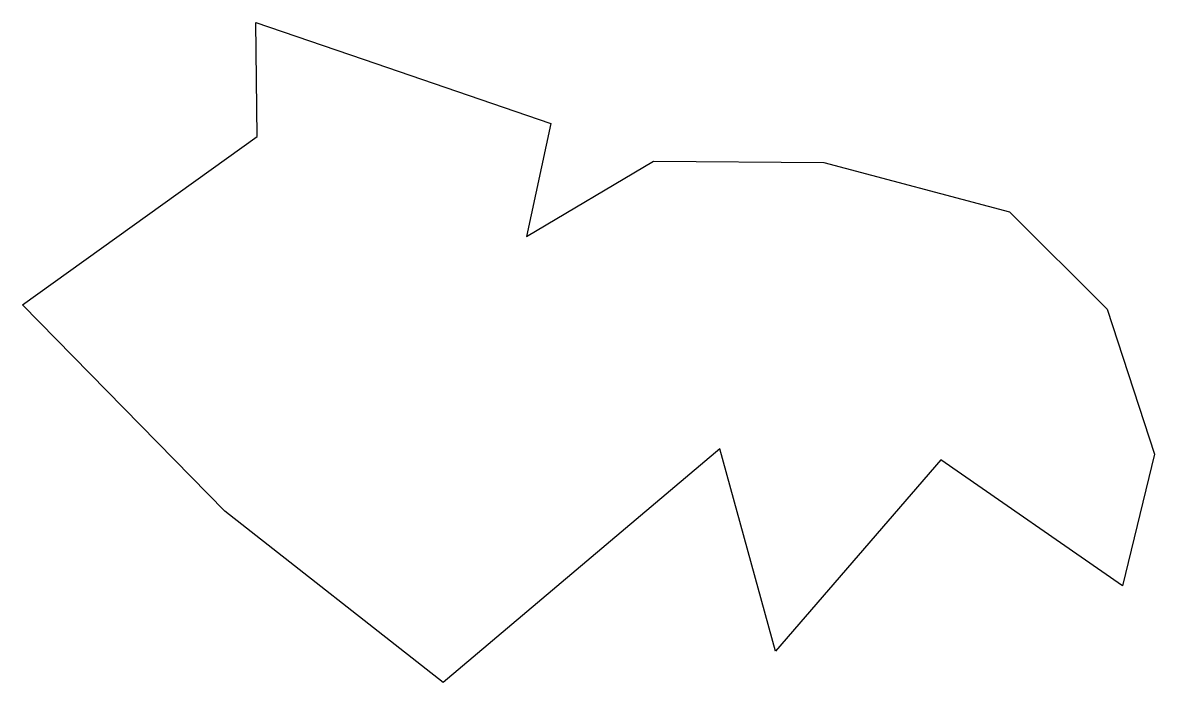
# Model space of a CAD drawing. Header units: metres. Extents: x -136 to 80, y -80 to 45.
import ezdxf

# ---------------------------------------------------------------- set-up
doc = ezdxf.new("R2010")
doc.units = ezdxf.units.M
doc.header["$MEASUREMENT"] = 0

msp = doc.modelspace()

# ---------------------------------------------------------------- linework, layer by layer
at = {"flags": 128}
msp.add_lwpolyline([(-39.654961, 4.516745), (-15.466178, 18.854304), (16.982188, 18.601289), (52.296125, 9.155367), (70.859119, -9.314783), (79.856166, -36.914584), (73.808971, -62.005313), (39.221962, -37.98463), (7.732297, -74.403085), (-2.850296, -35.918335), (-55.505145, -80.343684), (-97.061178, -47.799533), (-135.519867, -8.539922), (-90.86649, 23.487655), (-91.124602, 45.183756), (-70.733753, 38.210009), (-34.981484, 25.982599)], close=True, dxfattribs=at)

doc.saveas('drawing.dxf')
